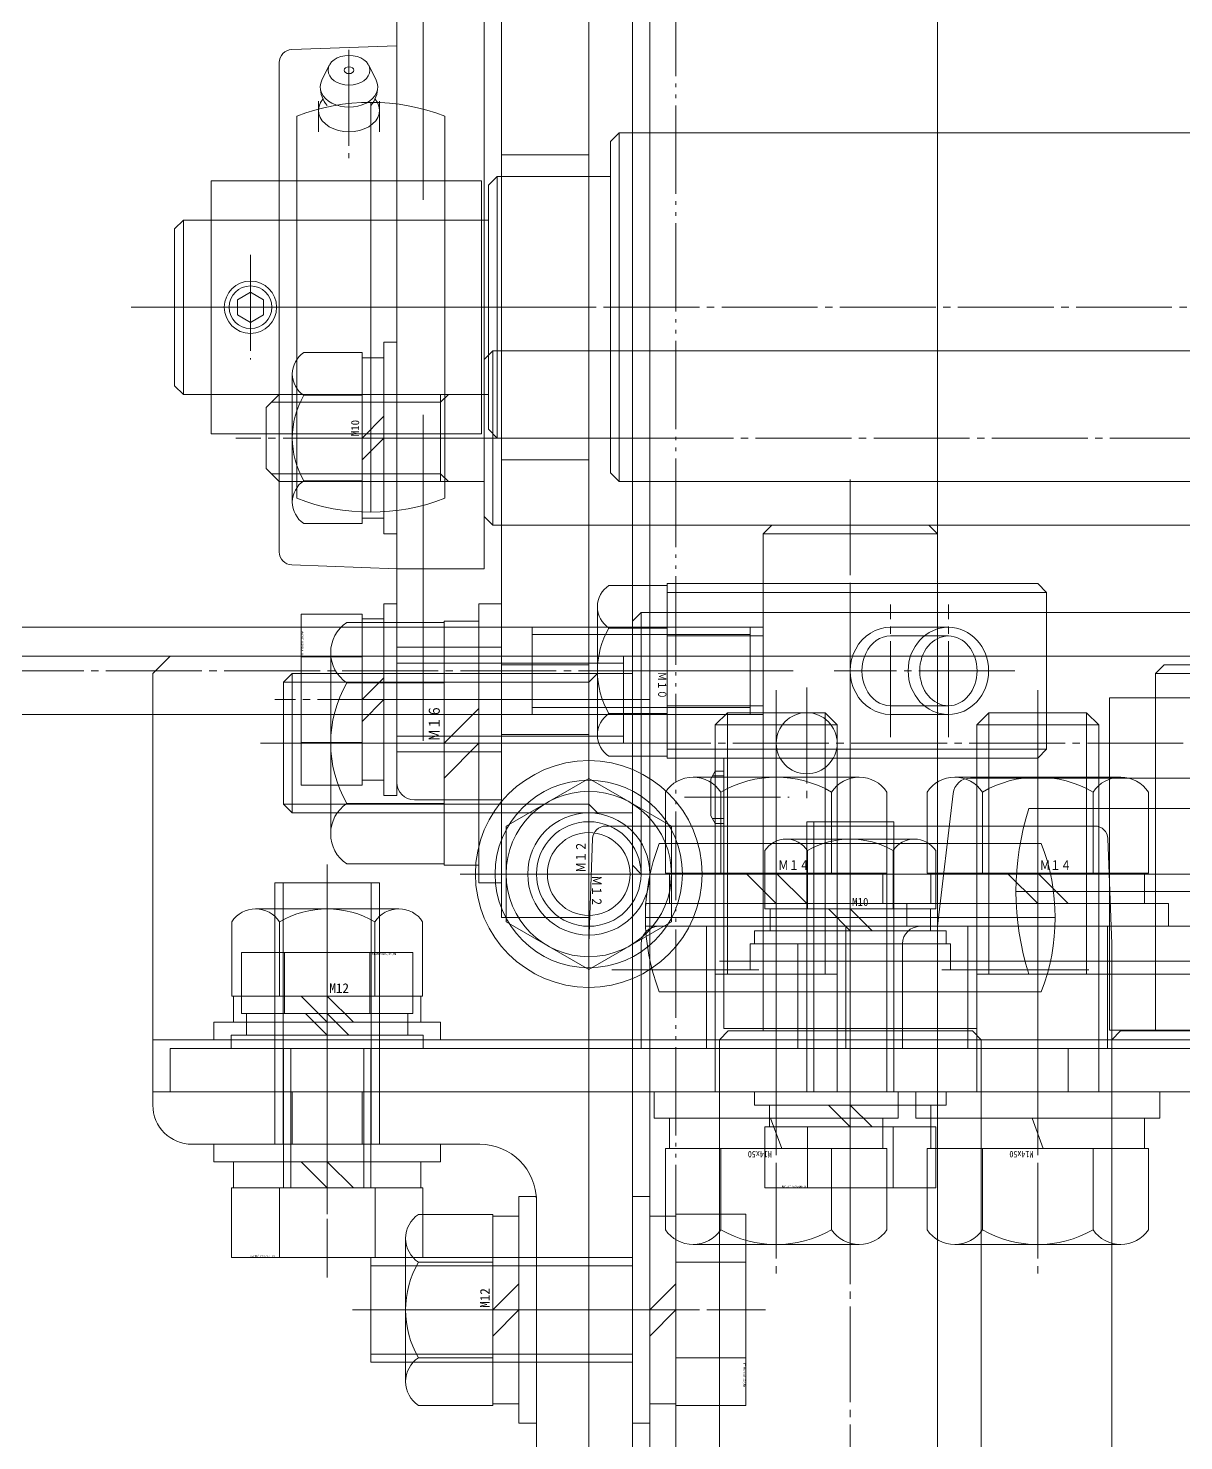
# Model space of a CAD drawing. Units: millimetres at full size. Extents: x -21196 to 21204, y -11807 to 11807.
# Drawn here: x -8673.8 to -8541.3, y -1420.1 to -1258.1 of the extents above; entities that cross this region are included whole.
import ezdxf
from ezdxf.enums import TextEntityAlignment as Align

# ---------------------------------------------------------------- set-up
doc = ezdxf.new("R2010")
doc.units = ezdxf.units.MM
doc.header["$LTSCALE"] = 0.5
doc.linetypes.add('USER3', pattern=[26.999999, 20.299999, -1.7, 0.8, -1.7, 0.8, -1.7])
doc.linetypes.add('USER4', pattern=[27.1, 22, -1.7, 1.7, -1.7])
doc.layers.add('1-0_設備-5(241129配置図菊池追記(立面図).jww)(機器配置図 260128.dwg)', color=7, linetype='Continuous', lineweight=9)
doc.styles.add('ＭＳ ゴシック', font='')
doc.styles.get('ＭＳ ゴシック').set_extended_font_data('MS Gothic')

msp = doc.modelspace()

# ---------------------------------------------------------------- linework, layer by layer
at = {"layer": '1-0_設備-5(241129配置図菊池追記(立面図).jww)(機器配置図 260128.dwg)'}
for p, q in [((-8604.5216, -3780.1472), (-8604.5216, -1210.1472)), ((-8604.5216, -1218.1472), (-8604.5216, -2475.1472)), ((-8602.5216, -1218.1472), (-8602.5216, -2475.1472)), ((-8619.5216, -1233.6472), (-8619.5216, -1346.6472)), ((-8631.5216, -1235.6472), (-8631.5216, -1262.4389)), ((-8628.5216, -1277.8138), (-8628.5216, -1240.4194)), ((-8643.5771, -1260.5937), (-8631.5216, -1260.1472)), ((-8645.0216, -1262.0926), (-8645.0216, -1318.2017)), ((-8639.2843, -1262.3958), (-8640.1329, -1264.0928)), ((-8634.7588, -1262.3958), (-8633.9103, -1264.0928)), ((-8640.5216, -1266.5117), (-8640.5216, -1270.0179)), ((-8634.5216, -1313.6472), (-8634.5216, -1266.6472)), ((-8633.5216, -1266.5117), (-8633.5216, -1270.0179)), ((-8643.0216, -1268.2383), (-8643.0216, -1312.0561)), ((-8626.0216, -1268.2383), (-8626.0216, -1312.0561)), ((-8637.0216, -1270.7983), (-8637.0216, -1271.4468)), ((-8606.0216, -1270.1472), (-8606.0216, -1310.1472)), ((-8619.5216, -1272.6472), (-8609.5216, -1272.6472)), ((-8652.8216, -1275.6472), (-8652.8216, -1304.6472)), ((-8621.8216, -1275.6472), (-8621.8216, -1304.6472)), ((-8620.0216, -1275.1472), (-8620.0216, -1305.1472)), ((-8656.0216, -1280.1472), (-8657.0216, -1281.1472)), ((-8657.0216, -1281.1472), (-8657.0216, -1299.1472)), ((-8656.0216, -1280.1472), (-8621.0216, -1280.1472)), ((-8656.0216, -1280.1472), (-8656.0216, -1300.1472)), ((-8652.8216, -1280.1472), (-8621.8216, -1280.1472)), ((-8652.8216, -1290.1472), (-8619.5216, -1290.1472)), ((-8619.5216, -1290.1472), (-8609.5216, -1290.1472)), ((-8642.2086, -1295.3472), (-8635.5216, -1295.3472)), ((-8635.5216, -1314.9472), (-8635.5216, -1295.3472)), ((-8635.5216, -1295.9472), (-8633.0216, -1295.9472)), ((-8620.5216, -1295.1472), (-8620.5216, -1315.1472)), ((-8657.0216, -1299.1472), (-8656.0216, -1300.1472)), ((-8643.5216, -1312.4972), (-8643.5216, -1297.7972)), ((-8656.0216, -1300.1472), (-8621.0216, -1300.1472)), ((-8652.8216, -1300.1472), (-8656.0216, -1300.1472)), ((-8652.8216, -1300.1472), (-8621.8216, -1300.1472)), ((-8645.0216, -1300.1472), (-8646.5216, -1301.6472)), ((-8645.0216, -1300.1472), (-8645.0216, -1310.1472)), ((-8621.5216, -1300.1472), (-8645.0216, -1300.1472)), ((-8642.2086, -1300.2472), (-8635.5216, -1300.2472)), ((-8626.5216, -1300.1472), (-8626.5216, -1310.1472)), ((-8626.5216, -1301.0472), (-8625.6216, -1300.1472)), ((-8646.5216, -1301.6472), (-8646.5216, -1308.6472)), ((-8626.5216, -1301.0472), (-8645.9216, -1301.0472)), ((-8635.5216, -1305.1472), (-8633.0216, -1302.6472)), ((-8628.5216, -1302.4805), (-8628.5216, -1339.8749)), ((-8633.0216, -1305.1472), (-8635.5216, -1307.6472)), ((-8645.0216, -1310.1472), (-8646.5216, -1308.6472)), ((-8619.5216, -1307.6472), (-8609.5216, -1307.6472)), ((-8626.5216, -1309.2472), (-8645.9216, -1309.2472)), ((-8621.5216, -1310.1472), (-8645.0216, -1310.1472)), ((-8635.5216, -1310.0472), (-8642.2086, -1310.0472)), ((-8626.5216, -1309.2472), (-8625.6216, -1310.1472)), ((-8635.5216, -1314.9472), (-8642.2086, -1314.9472)), ((-8633.0216, -1314.3472), (-8635.5216, -1314.3472)), ((-8589.5215, -1316.1471), (-8569.5215, -1316.1471)), ((-8631.5216, -1317.8555), (-8631.5216, -1344.6472)), ((-8643.5771, -1319.7007), (-8631.5216, -1320.1472)), ((-8589.5215, -1341.8471), (-8589.5215, -1321.8471)), ((-8579.5215, -1341.8471), (-8579.5215, -1321.8471)), ((-8569.5215, -1341.8471), (-8569.5215, -1321.8471)), ((-8600.5215, -1322.0471), (-8607.2085, -1322.0471)), ((-8600.5215, -1322.0471), (-8600.5215, -1341.6471)), ((-8557.0215, -1322.8471), (-8600.5215, -1322.8471)), ((-8633.0216, -1346.1472), (-8633.0216, -1324.1472)), ((-8631.5216, -1324.1472), (-8633.0216, -1324.1472)), ((-8631.5216, -1346.1472), (-8631.5216, -1324.1472)), ((-8608.5215, -1324.4971), (-8608.5215, -1339.1971)), ((-8603.5216, -1325.1472), (-8604.5216, -1326.1472)), ((-8603.5216, -1325.1472), (-8395.5216, -1325.1472)), ((-8603.5216, -1325.1472), (-8603.5216, -1355.1472)), ((-8642.5216, -1344.9621), (-8642.5216, -1325.3322)), ((-8635.5216, -1325.3322), (-8642.5216, -1325.3322)), ((-8626.1216, -1326.2972), (-8637.2656, -1326.2972)), ((-8635.5216, -1325.3322), (-8635.5216, -1344.9621)), ((-8633.0216, -1325.8972), (-8635.5216, -1325.8972)), ((-8626.1216, -1326.1472), (-8622.1216, -1326.1472)), ((-8604.5216, -1326.1472), (-8604.5216, -1354.1472)), ((-8616.0215, -1326.8471), (-8616.0215, -1336.8471)), ((-8591.0215, -1327.6591), (-8616.0215, -1327.6591)), ((-8600.5215, -1326.9471), (-8607.2085, -1326.9471)), ((-8600.5215, -1326.8471), (-8589.5215, -1326.8471)), ((-8600.5215, -1327.8471), (-8589.5215, -1327.8471)), ((-8568.2715, -1326.8471), (-8574.9101, -1326.8471)), ((-8574.9101, -1327.8471), (-8568.2715, -1327.8471)), ((-8639.1216, -1350.5342), (-8639.1216, -1329.7602)), ((-8631.5216, -1329.1472), (-8619.5216, -1329.1472)), ((-8635.5216, -1330.2397), (-8642.5216, -1330.2397)), ((-8605.5216, -1330.1472), (-8631.5216, -1330.1472)), ((-8605.5216, -1330.9592), (-8631.5216, -1330.9592)), ((-8619.5216, -1330.1472), (-8609.5216, -1330.1472)), ((-8619.5216, -1331.1472), (-8609.5216, -1331.1472)), ((-8605.5216, -1340.1472), (-8605.5216, -1330.1472)), ((-8644.5216, -1333.1472), (-8643.5216, -1332.1472)), ((-8644.5216, -1333.1472), (-8609.5216, -1333.1472)), ((-8644.5216, -1333.1472), (-8644.5216, -1347.1472)), ((-8639.1216, -1333.1472), (-8644.5216, -1333.1472)), ((-8643.5216, -1332.1472), (-8604.5216, -1332.1472)), ((-8643.5216, -1348.1472), (-8643.5216, -1332.1472)), ((-8643.5216, -1332.1472), (-8643.5216, -1348.1472)), ((-8637.2656, -1333.2222), (-8626.1216, -1333.2222)), ((-8635.5216, -1335.1472), (-8633.0216, -1332.6472)), ((-8609.5216, -1332.1472), (-8609.5216, -1348.1472)), ((-8609.5216, -1333.1472), (-8608.5216, -1332.1472)), ((-8514.5215, -1332.1471), (-8544.5215, -1332.1471)), ((-8633.0216, -1335.1472), (-8635.5216, -1337.6472)), ((-8626.1216, -1340.1472), (-8622.1216, -1336.1472)), ((-8591.0215, -1336.0351), (-8616.0215, -1336.0351)), ((-8600.5215, -1335.8471), (-8589.5215, -1335.8471)), ((-8574.9101, -1335.8471), (-8568.2715, -1335.8471)), ((-8509.2715, -1334.9471), (-8549.7715, -1334.9471)), ((-8544.5215, -1334.9471), (-8544.5215, -1373.0471)), ((-8607.2085, -1336.7471), (-8600.5215, -1336.7471)), ((-8600.5215, -1336.8471), (-8589.5215, -1336.8471)), ((-8595.0215, -1338.0471), (-8581.0215, -1338.0471)), ((-8593.6215, -1336.6471), (-8582.4215, -1336.6471)), ((-8593.6215, -1366.6471), (-8593.6215, -1336.6471)), ((-8582.4215, -1366.6471), (-8582.4215, -1336.6471)), ((-8568.2715, -1336.8471), (-8574.9101, -1336.8471)), ((-8565.0215, -1338.0471), (-8551.0215, -1338.0471)), ((-8563.6215, -1336.6471), (-8552.4215, -1336.6471)), ((-8563.6215, -1366.6471), (-8563.6215, -1336.6471)), ((-8552.4215, -1366.6471), (-8552.4215, -1336.6471)), ((-8605.5216, -1339.3352), (-8631.5216, -1339.3352)), ((-8619.5216, -1339.1472), (-8609.5216, -1339.1472)), ((-8635.5216, -1340.0547), (-8642.5216, -1340.0547)), ((-8605.5216, -1340.1472), (-8631.5216, -1340.1472)), ((-8631.5216, -1341.1472), (-8619.5216, -1341.1472)), ((-8626.1216, -1344.1472), (-8622.1216, -1340.1472)), ((-8619.5216, -1340.1472), (-8609.5216, -1340.1472)), ((-8557.0215, -1340.8471), (-8600.5215, -1340.8471)), ((-8607.2085, -1341.6471), (-8600.5215, -1341.6471)), ((-8594.0215, -1341.8471), (-8565.0215, -1341.8471)), ((-8589.5215, -1341.8471), (-8589.5215, -1372.8471)), ((-8579.5215, -1341.8471), (-8579.5215, -1375.1471)), ((-8569.5215, -1341.8471), (-8569.5215, -1372.8471)), ((-8635.5216, -1344.3972), (-8633.0216, -1344.3972)), ((-8597.5465, -1344.0471), (-8578.4965, -1344.0471)), ((-8595.5215, -1348.4811), (-8595.5215, -1344.2132)), ((-8594.0215, -1343.8971), (-8595.3391, -1343.8971)), ((-8595.0215, -1349.3471), (-8595.0215, -1343.3471)), ((-8567.5465, -1344.0471), (-8548.4965, -1344.0471)), ((-8493.3, -1344.1471), (-8565.743, -1344.1471)), ((-8635.5216, -1344.9621), (-8642.5216, -1344.9621)), ((-8633.0216, -1346.1472), (-8631.5216, -1346.1472)), ((-8600.7215, -1345.7481), (-8600.7215, -1355.0471)), ((-8594.3715, -1355.0471), (-8594.3715, -1345.7481)), ((-8581.6715, -1345.7481), (-8581.6715, -1355.0471)), ((-8575.3215, -1345.7481), (-8575.3215, -1355.0471)), ((-8570.7215, -1345.7481), (-8570.7215, -1355.0471)), ((-8567.7293, -1345.9134), (-8569.5215, -1361.1471)), ((-8564.3715, -1355.0471), (-8564.3715, -1345.7481)), ((-8551.6715, -1345.7481), (-8551.6715, -1355.0471)), ((-8545.3215, -1345.7481), (-8545.3215, -1355.0471)), ((-8644.5216, -1347.1472), (-8609.5216, -1347.1472)), ((-8644.5216, -1347.1472), (-8643.5216, -1348.1472)), ((-8639.1216, -1347.1472), (-8644.5216, -1347.1472)), ((-8626.1216, -1347.0722), (-8637.2656, -1347.0722)), ((-8629.5216, -1346.6472), (-8619.5216, -1346.6472)), ((-8609.5216, -1347.1472), (-8608.5216, -1348.1472)), ((-8500.013, -1347.6471), (-8559.0299, -1347.6471)), ((-8643.5216, -1348.1472), (-8604.5216, -1348.1472)), ((-8594.0215, -1348.7971), (-8595.3391, -1348.7971)), ((-8584.5215, -1349.1471), (-8584.5215, -1380.1471)), ((-8574.5215, -1349.1471), (-8584.5215, -1349.1471)), ((-8583.7095, -1349.1471), (-8583.7095, -1380.1471)), ((-8575.3335, -1349.1471), (-8575.3335, -1380.1471)), ((-8574.5215, -1349.1471), (-8574.5215, -1380.1471)), ((-8619.0046, -1349.6721), (-8619.0046, -1360.6221)), ((-8619.0046, -1349.6721), (-8619.0046, -1360.6221)), ((-8607.576, -1349.6471), (-8551.467, -1349.6471)), ((-8600.0385, -1360.6221), (-8600.0385, -1349.6721)), ((-8609.075, -1351.0916), (-8609.5215, -1363.1471)), ((-8601.4304, -1351.6471), (-8557.6126, -1351.6471)), ((-8589.3215, -1359.1471), (-8589.3215, -1352.4601)), ((-8586.8715, -1351.1471), (-8572.1715, -1351.1471)), ((-8584.4215, -1359.1471), (-8584.4215, -1352.4601)), ((-8574.6215, -1352.4601), (-8574.6215, -1359.1471)), ((-8569.7215, -1352.4601), (-8569.7215, -1359.1471)), ((-8549.968, -1351.0916), (-8549.5215, -1363.1471)), ((-8637.2656, -1353.9972), (-8626.1216, -1353.9972)), ((-8604.5216, -1354.1472), (-8603.5216, -1355.1472)), ((-8603.5216, -1355.1472), (-8395.5216, -1355.1472)), ((-8600.7215, -1355.0471), (-8575.3215, -1355.0471)), ((-8600.2715, -1358.5471), (-8600.2715, -1355.0471)), ((-8591.5215, -1355.0471), (-8588.0215, -1358.5471)), ((-8588.0215, -1355.0471), (-8584.5215, -1358.5471)), ((-8575.7715, -1355.0471), (-8575.7715, -1358.5471)), ((-8570.7215, -1355.0471), (-8545.3215, -1355.0471)), ((-8570.2715, -1358.5471), (-8570.2715, -1355.0471)), ((-8561.5215, -1355.0471), (-8558.0215, -1358.5471)), ((-8558.0215, -1355.0471), (-8554.5215, -1358.5471)), ((-8545.7715, -1355.0471), (-8545.7715, -1358.5471)), ((-8645.5216, -1356.1471), (-8645.5216, -1386.1471)), ((-8633.5216, -1356.1471), (-8645.5216, -1356.1471)), ((-8645.5216, -1356.1471), (-8645.5216, -1386.1471)), ((-8633.5216, -1356.1471), (-8645.5216, -1356.1471)), ((-8644.5746, -1356.1471), (-8644.5746, -1386.1471)), ((-8644.5746, -1356.1471), (-8644.5746, -1386.1471)), ((-8634.4686, -1356.1471), (-8634.4686, -1386.1471)), ((-8634.4686, -1356.1471), (-8634.4686, -1386.1471)), ((-8633.5216, -1356.1471), (-8633.5216, -1386.1471)), ((-8633.5216, -1356.1471), (-8633.5216, -1386.1471)), ((-8560.5215, -1357.1471), (-8498.5215, -1357.1471)), ((-8647.7346, -1359.1471), (-8631.3096, -1359.1471)), ((-8647.7346, -1359.1471), (-8631.3096, -1359.1471)), ((-8589.3215, -1359.1471), (-8569.7215, -1359.1471)), ((-8588.7215, -1361.6471), (-8588.7215, -1359.1471)), ((-8579.5215, -1361.6471), (-8582.0215, -1359.1471)), ((-8579.5215, -1359.1471), (-8577.0215, -1361.6471)), ((-8570.3215, -1359.1471), (-8570.3215, -1361.6471)), ((-8650.4716, -1369.1471), (-8650.4716, -1360.6141)), ((-8650.4716, -1369.1471), (-8650.4716, -1360.6141)), ((-8644.9966, -1369.1471), (-8644.9966, -1360.6141)), ((-8644.9966, -1369.1471), (-8644.9966, -1360.6141)), ((-8634.0466, -1369.1471), (-8634.0466, -1360.6141)), ((-8634.0466, -1369.1471), (-8634.0466, -1360.6141)), ((-8628.5716, -1360.6141), (-8628.5716, -1369.1471)), ((-8628.5716, -1360.6141), (-8628.5716, -1369.1471)), ((-8603.0215, -1360.1471), (-8556.0215, -1360.1471)), ((-8601.5215, -1361.1471), (-8566.3963, -1361.1471)), ((-8596.0215, -1361.1471), (-8596.0215, -1375.1471)), ((-8580.0215, -1361.1471), (-8580.0215, -1375.1471)), ((-8571.5215, -1361.1471), (-8536.3963, -1361.1471)), ((-8566.0215, -1361.1471), (-8566.0215, -1375.1471)), ((-8550.0215, -1361.1471), (-8550.0215, -1375.1471)), ((-8603.5215, -1363.1471), (-8603.5215, -1375.1471)), ((-8591.0215, -1363.1471), (-8568.0215, -1363.1471)), ((-8591.0215, -1366.1471), (-8591.0215, -1363.1471)), ((-8585.5215, -1363.1471), (-8585.5215, -1375.1471)), ((-8573.5215, -1363.1471), (-8573.5215, -1375.1471)), ((-8573.5215, -1363.1471), (-8573.5215, -1375.1471)), ((-8568.0215, -1366.1471), (-8568.0215, -1363.1471)), ((-8549.5215, -1363.1471), (-8549.5215, -1375.1471)), ((-8649.3366, -1364.1471), (-8629.7066, -1364.1471)), ((-8649.3366, -1371.1471), (-8649.3366, -1364.1471)), ((-8649.3365, -1364.1471), (-8629.7066, -1364.1471)), ((-8649.3365, -1371.1471), (-8649.3365, -1364.1471)), ((-8649.3365, -1364.1471), (-8629.7066, -1364.1471)), ((-8649.3365, -1371.1471), (-8649.3365, -1364.1471)), ((-8644.4291, -1371.1471), (-8644.4291, -1364.1471)), ((-8644.4291, -1371.1471), (-8644.4291, -1364.1471)), ((-8644.4291, -1371.1471), (-8644.4291, -1364.1471)), ((-8634.6141, -1371.1471), (-8634.6141, -1364.1471)), ((-8634.6141, -1371.1471), (-8634.6141, -1364.1471)), ((-8634.6141, -1371.1471), (-8634.6141, -1364.1471)), ((-8629.7066, -1371.1471), (-8629.7066, -1364.1471)), ((-8629.7066, -1371.1471), (-8629.7066, -1364.1471)), ((-8629.7066, -1371.1471), (-8629.7066, -1364.1471)), ((-8594.5129, -1365.1471), (-8546.2736, -1365.1471)), ((-8564.513, -1365.1471), (-8516.2737, -1365.1471)), ((-8590.0048, -1366.1471), (-8606.8691, -1366.1471)), ((-8595.0215, -1366.6471), (-8581.0215, -1366.6471)), ((-8569.0383, -1366.1471), (-8552.174, -1366.1471)), ((-8565.0215, -1366.6471), (-8551.0215, -1366.6471)), ((-8500.013, -1366.6471), (-8559.0299, -1366.6471)), ((-8601.4304, -1368.6471), (-8557.6126, -1368.6471)), ((-8628.5716, -1369.1471), (-8650.4716, -1369.1471)), ((-8628.5716, -1369.1471), (-8650.4716, -1369.1471)), ((-8650.2716, -1372.1471), (-8650.2716, -1369.1471)), ((-8650.2716, -1372.1471), (-8650.2716, -1369.1471)), ((-8639.5216, -1372.1471), (-8642.5216, -1369.1471)), ((-8639.5216, -1372.1471), (-8642.5216, -1369.1471)), ((-8639.5216, -1369.1471), (-8636.5216, -1372.1471)), ((-8639.5216, -1369.1471), (-8636.5216, -1372.1471)), ((-8628.7716, -1369.1471), (-8628.7716, -1372.1471)), ((-8628.7716, -1369.1471), (-8628.7716, -1372.1471)), ((-8609.5216, -1370.1472), (-8609.5216, -3485.1472)), ((-8629.7066, -1371.1471), (-8649.3366, -1371.1471)), ((-8629.7066, -1371.1471), (-8649.3365, -1371.1471)), ((-8629.7066, -1371.1471), (-8649.3365, -1371.1471)), ((-8648.7716, -1371.1471), (-8648.7716, -1373.6471)), ((-8648.7716, -1371.1471), (-8648.7716, -1373.6471)), ((-8648.7716, -1371.1471), (-8648.7716, -1373.6471)), ((-8639.5216, -1373.6471), (-8642.0216, -1371.1471)), ((-8639.5216, -1373.6471), (-8642.0216, -1371.1471)), ((-8639.5216, -1373.6471), (-8642.0216, -1371.1471)), ((-8639.5216, -1371.1471), (-8637.0216, -1373.6471)), ((-8639.5216, -1371.1471), (-8637.0216, -1373.6471)), ((-8639.5216, -1371.1471), (-8637.0216, -1373.6471)), ((-8630.2716, -1373.6471), (-8630.2716, -1371.1471)), ((-8630.2716, -1373.6471), (-8630.2716, -1371.1471)), ((-8630.2716, -1373.6471), (-8630.2716, -1371.1471)), ((-8650.5216, -1373.6471), (-8628.5216, -1373.6471)), ((-8650.5216, -1373.6471), (-8650.5216, -1375.1471)), ((-8650.5216, -1373.6471), (-8628.5216, -1373.6471)), ((-8650.5216, -1373.6471), (-8650.5216, -1375.1471)), ((-8650.5216, -1373.6471), (-8628.5216, -1373.6471)), ((-8650.5216, -1373.6471), (-8650.5216, -1375.1471)), ((-8628.5216, -1375.1471), (-8628.5216, -1373.6471)), ((-8628.5216, -1375.1471), (-8628.5216, -1373.6471)), ((-8628.5216, -1375.1471), (-8628.5216, -1373.6471)), ((-8593.5215, -1373.1471), (-8594.5215, -1374.1471)), ((-8594.0215, -1372.8471), (-8565.0215, -1372.8471)), ((-8593.5215, -1373.1471), (-8565.5215, -1373.1471)), ((-8564.5215, -1374.1471), (-8565.5215, -1373.1471)), ((-8509.2715, -1373.0471), (-8549.7715, -1373.0471)), ((-8549.5215, -1374.1471), (-8548.5215, -1373.1471)), ((-8510.5215, -1373.1471), (-8548.5215, -1373.1471)), ((-8339.5216, -1374.1471), (-8659.5216, -1374.1471)), ((-8339.5216, -1374.1471), (-8659.5216, -1374.1471)), ((-8339.5215, -1374.1471), (-8659.5215, -1374.1471)), ((-8650.5216, -1375.1471), (-8628.5216, -1375.1471)), ((-8650.5216, -1375.1471), (-8628.5216, -1375.1471)), ((-8650.5216, -1375.1471), (-8628.5216, -1375.1471)), ((-8644.5216, -1391.1471), (-8644.5216, -1375.1471)), ((-8644.5216, -1391.1471), (-8644.5216, -1375.1471)), ((-8644.5216, -1391.1471), (-8644.5216, -1375.1471)), ((-8643.7096, -1391.1471), (-8643.7096, -1375.1471)), ((-8643.7096, -1391.1471), (-8643.7096, -1375.1471)), ((-8643.7096, -1391.1471), (-8643.7096, -1375.1471)), ((-8635.3336, -1391.1471), (-8635.3336, -1375.1471)), ((-8635.3336, -1391.1471), (-8635.3336, -1375.1471)), ((-8635.3336, -1391.1471), (-8635.3336, -1375.1471)), ((-8634.5216, -1391.1471), (-8634.5216, -1375.1471)), ((-8634.5216, -1391.1471), (-8634.5216, -1375.1471)), ((-8634.5216, -1391.1471), (-8634.5216, -1375.1471)), ((-8609.5215, -1380.1471), (-8609.5215, -1375.1471)), ((-8609.5215, -1380.1471), (-8609.5215, -1375.1471)), ((-8455.5215, -1375.1471), (-8603.5215, -1375.1471)), ((-8594.5215, -1430.1471), (-8594.5215, -1374.1471)), ((-8594.5215, -1374.1471), (-8564.5215, -1374.1471)), ((-8579.5215, -1375.1471), (-8579.5215, -1380.1471)), ((-8579.5215, -1375.1471), (-8579.5215, -1380.1471)), ((-8425.5215, -1375.1471), (-8573.5215, -1375.1471)), ((-8564.5215, -1374.1471), (-8564.5215, -1430.1471)), ((-8554.5215, -1380.1471), (-8554.5215, -1375.1471)), ((-8549.5215, -1374.1471), (-8549.5215, -1470.1471)), ((-8509.5215, -1374.1471), (-8549.5215, -1374.1471)), ((-8549.5215, -1380.1471), (-8549.5215, -1375.1471)), ((-8549.5215, -1380.1471), (-8549.5215, -1375.1471)), ((-8609.5216, -1380.1471), (-8659.5216, -1380.1471)), ((-8659.5216, -1381.6471), (-8659.5216, -1380.1471)), ((-8609.5216, -1380.1471), (-8659.5216, -1380.1471)), ((-8659.5216, -1381.6471), (-8659.5216, -1380.1471)), ((-8609.5216, -1380.1471), (-8659.5216, -1380.1471)), ((-8659.5216, -1381.6471), (-8659.5216, -1380.1471)), ((-8644.5216, -1386.1471), (-8644.5216, -1380.1471)), ((-8644.5216, -1386.1471), (-8644.5216, -1380.1471)), ((-8644.5216, -1386.1471), (-8644.5216, -1380.1471)), ((-8643.5216, -1386.1471), (-8643.5216, -1380.1471)), ((-8643.5216, -1386.1471), (-8643.5216, -1380.1471)), ((-8643.5216, -1386.1471), (-8643.5216, -1380.1471)), ((-8635.5216, -1386.1471), (-8635.5216, -1380.1471)), ((-8635.5216, -1386.1471), (-8635.5216, -1380.1471)), ((-8635.5216, -1386.1471), (-8635.5216, -1380.1471)), ((-8634.5216, -1386.1471), (-8634.5216, -1380.1471)), ((-8634.5216, -1386.1471), (-8634.5216, -1380.1471)), ((-8634.5216, -1386.1471), (-8634.5216, -1380.1471)), ((-8609.5216, -1380.1471), (-8609.5216, -1430.1471)), ((-8609.5216, -1380.1471), (-8609.5216, -1430.1471)), ((-8609.5216, -1380.1471), (-8609.5216, -1430.1471)), ((-8602.0215, -1383.1471), (-8602.0215, -1380.1471)), ((-8602.0215, -1380.1471), (-8574.0215, -1380.1471)), ((-8590.5215, -1380.1471), (-8590.5215, -1381.6471)), ((-8568.5215, -1380.1471), (-8590.5215, -1380.1471)), ((-8574.0215, -1380.1471), (-8574.0215, -1383.1471)), ((-8572.0215, -1383.1471), (-8572.0215, -1380.1471)), ((-8572.0215, -1380.1471), (-8544.0215, -1380.1471)), ((-8568.5215, -1381.6471), (-8568.5215, -1380.1471)), ((-8544.0215, -1380.1471), (-8544.0215, -1383.1471)), ((-8568.5215, -1381.6471), (-8590.5215, -1381.6471)), ((-8588.7715, -1381.6471), (-8588.7715, -1384.1471)), ((-8579.5215, -1384.1471), (-8582.0215, -1381.6471)), ((-8579.5215, -1381.6471), (-8577.0215, -1384.1471)), ((-8570.2715, -1384.1471), (-8570.2715, -1381.6471)), ((-8574.0215, -1383.1471), (-8602.0215, -1383.1471)), ((-8600.2715, -1386.6471), (-8600.2715, -1383.1471)), ((-8587.3845, -1386.6471), (-8588.6585, -1383.1471)), ((-8575.7715, -1383.1471), (-8575.7715, -1386.6471)), ((-8544.0215, -1383.1471), (-8572.0215, -1383.1471)), ((-8570.2715, -1386.6471), (-8570.2715, -1383.1471)), ((-8557.3845, -1386.6471), (-8558.6585, -1383.1471)), ((-8545.7715, -1383.1471), (-8545.7715, -1386.6471)), ((-8589.3365, -1384.1471), (-8569.7065, -1384.1471)), ((-8589.3365, -1384.1471), (-8589.3365, -1391.1471)), ((-8584.429, -1384.1471), (-8584.429, -1391.1471)), ((-8574.614, -1384.1471), (-8574.614, -1391.1471)), ((-8569.7065, -1384.1471), (-8569.7065, -1391.1471)), ((-8655.0216, -1386.1471), (-8622.0216, -1386.1471)), ((-8655.0216, -1386.1471), (-8622.0216, -1386.1471)), ((-8655.0216, -1386.1471), (-8622.0216, -1386.1471)), ((-8652.5216, -1386.1471), (-8652.5216, -1388.1471)), ((-8626.5216, -1386.1471), (-8652.5216, -1386.1471)), ((-8652.5216, -1386.1471), (-8652.5216, -1388.1471)), ((-8626.5216, -1386.1471), (-8652.5216, -1386.1471)), ((-8626.5216, -1388.1471), (-8626.5216, -1386.1471)), ((-8626.5216, -1388.1471), (-8626.5216, -1386.1471)), ((-8600.7215, -1395.9461), (-8600.7215, -1386.6471)), ((-8600.7215, -1386.6471), (-8575.3215, -1386.6471)), ((-8594.3715, -1395.9461), (-8594.3715, -1386.6471)), ((-8581.6715, -1386.6471), (-8581.6715, -1395.9461)), ((-8575.3215, -1395.9461), (-8575.3215, -1386.6471)), ((-8570.7215, -1395.9461), (-8570.7215, -1386.6471)), ((-8570.7215, -1386.6471), (-8545.3215, -1386.6471)), ((-8564.3715, -1395.9461), (-8564.3715, -1386.6471)), ((-8551.6715, -1386.6471), (-8551.6715, -1395.9461)), ((-8545.3215, -1395.9461), (-8545.3215, -1386.6471)), ((-8626.5216, -1388.1471), (-8652.5216, -1388.1471)), ((-8626.5216, -1388.1471), (-8652.5216, -1388.1471)), ((-8650.2716, -1388.1471), (-8650.2716, -1391.1471)), ((-8650.2716, -1388.1471), (-8650.2716, -1391.1471)), ((-8639.5216, -1391.1471), (-8642.5216, -1388.1471)), ((-8639.5216, -1391.1471), (-8642.5216, -1388.1471)), ((-8639.5216, -1388.1471), (-8636.5216, -1391.1471)), ((-8639.5216, -1388.1471), (-8636.5216, -1391.1471)), ((-8628.7716, -1391.1471), (-8628.7716, -1388.1471)), ((-8628.7716, -1391.1471), (-8628.7716, -1388.1471)), ((-8628.5519, -1391.1471), (-8650.4912, -1391.1471)), ((-8650.4912, -1391.1471), (-8650.4912, -1399.1471)), ((-8628.5519, -1391.1471), (-8650.4912, -1391.1471)), ((-8650.4912, -1391.1471), (-8650.4912, -1399.1471)), ((-8645.0064, -1391.1471), (-8645.0064, -1399.1471)), ((-8645.0064, -1391.1471), (-8645.0064, -1399.1471)), ((-8644.5216, -1391.1471), (-8634.5216, -1391.1471)), ((-8644.5216, -1391.1471), (-8634.5216, -1391.1471)), ((-8644.5216, -1391.1471), (-8634.5216, -1391.1471)), ((-8634.0368, -1391.1471), (-8634.0368, -1399.1471)), ((-8634.0368, -1391.1471), (-8634.0368, -1399.1471)), ((-8628.5519, -1391.1471), (-8628.5519, -1399.1471)), ((-8628.5519, -1391.1471), (-8628.5519, -1399.1471)), ((-8569.7065, -1391.1471), (-8589.3365, -1391.1471)), ((-8615.5216, -1392.6471), (-8615.5216, -1425.6471)), ((-8615.5216, -1392.6471), (-8615.5216, -1425.6471)), ((-8615.5216, -1392.6471), (-8615.5216, -1425.6471)), ((-8602.5216, -1392.1472), (-8604.5216, -1392.1472)), ((-8604.5216, -1392.1472), (-8604.5216, -1418.1472)), ((-8602.5216, -1392.1472), (-8602.5216, -1418.1472)), ((-8629.0546, -1394.1972), (-8620.5216, -1394.1972)), ((-8620.5216, -1394.1972), (-8620.5216, -1416.0972)), ((-8620.5216, -1394.3972), (-8617.5216, -1394.3972)), ((-8599.5216, -1394.3972), (-8602.5216, -1394.3972)), ((-8599.5216, -1394.1775), (-8599.5216, -1416.1168)), ((-8599.5216, -1394.1775), (-8591.5216, -1394.1775)), ((-8591.5216, -1394.1775), (-8591.5216, -1416.1168)), ((-8630.5216, -1413.3602), (-8630.5216, -1396.9352)), ((-8578.4965, -1397.6471), (-8597.5465, -1397.6471)), ((-8548.4965, -1397.6471), (-8567.5465, -1397.6471)), ((-8628.5519, -1399.1471), (-8650.4912, -1399.1471)), ((-8628.5519, -1399.1471), (-8650.4912, -1399.1471)), ((-8634.5216, -1399.1472), (-8604.5216, -1399.1472)), ((-8634.5216, -1399.1472), (-8634.5216, -1411.1472)), ((-8620.5216, -1399.6722), (-8629.0546, -1399.6722)), ((-8599.5216, -1399.6623), (-8591.5216, -1399.6623)), ((-8634.5216, -1400.0942), (-8604.5216, -1400.0942)), ((-8620.5216, -1405.1472), (-8617.5216, -1402.1472)), ((-8602.5216, -1405.1472), (-8599.5216, -1402.1472)), ((-8617.5216, -1405.1472), (-8620.5216, -1408.1472)), ((-8599.5216, -1405.1472), (-8602.5216, -1408.1472)), ((-8634.5216, -1410.2002), (-8604.5216, -1410.2002)), ((-8620.5216, -1410.6222), (-8629.0546, -1410.6222)), ((-8599.5216, -1410.632), (-8591.5216, -1410.632)), ((-8634.5216, -1411.1472), (-8604.5216, -1411.1472)), ((-8620.5216, -1416.0972), (-8629.0546, -1416.0972)), ((-8617.5216, -1415.8972), (-8620.5216, -1415.8972)), ((-8602.5216, -1415.8972), (-8599.5216, -1415.8972)), ((-8599.5216, -1416.1168), (-8591.5216, -1416.1168)), ((-8604.5216, -1418.1472), (-8602.5216, -1418.1472))]:
    msp.add_line(p, q, dxfattribs=at)
at = {"layer": '1-0_設備-5(241129配置図菊池追記(立面図).jww)(機器配置図 260128.dwg)', "linetype": 'USER4'}
for p, q in [((-8637.0216, -1260.6295), (-8637.0216, -1273.0492)), ((-8648.3216, -1284.1472), (-8648.3216, -1296.1472)), ((-8662.0216, -1290.1472), (-8337.0216, -1290.1472)), ((-8349.0335, -1305.1472), (-8650.0096, -1305.1472)), ((-8643.5216, -1305.1472), (-8631.5216, -1305.1472)), ((-8637.9289, -1305.1472), (-8615.1143, -1305.1472)), ((-8603.0593, -1305.1472), (-8625.8739, -1305.1472)), ((-8579.5215, -1309.8888), (-8579.5215, -3550.4055)), ((-8574.9101, -1339.4595), (-8574.9101, -1324.2347)), ((-8568.2715, -1339.4595), (-8568.2715, -1324.2347)), ((-8603.0593, -1330.1472), (-8625.8739, -1330.1472)), ((-8773.2951, -1331.8471), (-8588.4058, -1331.8471)), ((-8608.5215, -1331.8471), (-8600.5215, -1331.8471)), ((-8603.4268, -1331.8471), (-8586.0823, -1331.8471)), ((-8560.6591, -1331.8471), (-8581.3749, -1331.8471)), ((-8588.0215, -1334.0621), (-8588.0215, -1401.3953)), ((-8584.5216, -1333.7524), (-8584.5216, -1346.5419)), ((-8558.0215, -1334.0621), (-8558.0215, -1401.3953)), ((-8602.5216, -1335.1472), (-8645.5216, -1335.1472)), ((-8636.5216, -1335.1472), (-8614.5216, -1335.1472)), ((-8623.6074, -1335.1472), (-8605.4358, -1335.1472)), ((-8647.1763, -1340.1472), (-8351.8668, -1340.1472)), ((-8619.5216, -1340.1472), (-8639.1216, -1340.1472)), ((-8603.0593, -1340.1472), (-8625.8739, -1340.1472)), ((-8617.0563, -1340.1472), (-8596.9226, -1340.1472)), ((-8609.5216, -1340.381), (-8609.5216, -1369.9132)), ((-8609.5216, -1340.381), (-8609.5216, -1369.9132)), ((-8609.5215, -1369.9132), (-8609.5215, -1340.381)), ((-8609.5216, -1366.3331), (-8609.5216, -1343.9612)), ((-8609.5216, -1366.3331), (-8609.5216, -1343.9612)), ((-8609.5215, -1366.3331), (-8609.5215, -1343.9612)), ((-8609.5215, -1343.9612), (-8609.5215, -1366.3331)), ((-8609.5215, -1343.9612), (-8609.5215, -1366.3331)), ((-8609.5215, -1343.9612), (-8609.5215, -1366.3331)), ((-8588.0215, -1361.1471), (-8588.0215, -1344.0471)), ((-8558.0215, -1361.1471), (-8558.0215, -1344.0471)), ((-8579.5215, -1346.1471), (-8579.5215, -1394.1471)), ((-8598.5215, -1346.3471), (-8586.5215, -1346.3471)), ((-8579.5215, -1351.1471), (-8579.5215, -1363.1471)), ((-8639.5216, -1354.0386), (-8639.5216, -1401.4231)), ((-8639.5216, -1354.0386), (-8639.5216, -1401.4231)), ((-8594.7555, -1355.1471), (-8624.2877, -1355.1471)), ((-8594.7555, -1355.1471), (-8624.2877, -1355.1471)), ((-8624.2876, -1355.1471), (-8594.7554, -1355.1471)), ((-8598.3357, -1355.1471), (-8620.7075, -1355.1471)), ((-8598.3357, -1355.1471), (-8620.7075, -1355.1471)), ((-8598.3356, -1355.1471), (-8620.7074, -1355.1471)), ((-8598.3356, -1355.1471), (-8620.7074, -1355.1471)), ((-8598.3356, -1355.1471), (-8620.7074, -1355.1471)), ((-8598.3356, -1355.1471), (-8620.7074, -1355.1471)), ((-8588.0215, -1356.1471), (-8588.0215, -1380.1471)), ((-8558.0215, -1356.1471), (-8558.0215, -1380.1471)), ((-8639.5216, -1374.1471), (-8639.5216, -1359.1471)), ((-8639.5216, -1374.1471), (-8639.5216, -1359.1471)), ((-8639.5216, -1394.1471), (-8639.5216, -1361.1471)), ((-8639.5216, -1394.1471), (-8639.5216, -1361.1471)), ((-8639.5216, -1394.1471), (-8639.5216, -1361.1471)), ((-8639.5216, -1385.7543), (-8639.5216, -1368.6523)), ((-8639.5216, -1385.7543), (-8639.5216, -1368.6523)), ((-8639.5215, -1368.2107), (-8639.5215, -1386.9802)), ((-8639.5215, -1368.2107), (-8639.5215, -1386.9802)), ((-8639.5215, -1368.2107), (-8639.5215, -1386.9802)), ((-8639.5215, -1385.7543), (-8639.5215, -1368.6523)), ((-8588.0215, -1368.2107), (-8588.0215, -1386.9802)), ((-8579.5215, -1368.2107), (-8579.5215, -1386.9802)), ((-8558.0215, -1368.2107), (-8558.0215, -1386.9802)), ((-8639.5216, -1391.6419), (-8639.5216, -1374.5399)), ((-8639.5216, -1391.6419), (-8639.5216, -1374.5399)), ((-8639.5216, -1391.6419), (-8639.5216, -1374.5399)), ((-8636.6301, -1405.1472), (-8589.2456, -1405.1472)), ((-8615.5216, -1405.1472), (-8630.5216, -1405.1472)), ((-8604.0268, -1405.1471), (-8621.1288, -1405.1471)), ((-8604.0268, -1405.1471), (-8621.1288, -1405.1471)), ((-8604.0268, -1405.1471), (-8621.1288, -1405.1471)), ((-8617.0563, -1405.1472), (-8596.9226, -1405.1472))]:
    msp.add_line(p, q, dxfattribs=at)
at = {"layer": '1-0_設備-5(241129配置図菊池追記(立面図).jww)(機器配置図 260128.dwg)'}
for points in [[(-8621.5216, -1320.1472), (-8631.5216, -1320.1472), (-8631.5216, -1085.1472), (-8621.5216, -1085.1472)], [(-8609.5216, -1360.1472), (-8619.5216, -1360.1472), (-8619.5216, -1150.1472), (-8609.5216, -1150.1472)], [(-8609.5216, -3780.1472), (-8609.5216, -1210.1472), (-8571.5216, -1210.1472), (-8569.5216, -1212.1472), (-8569.5216, -3778.1472), (-8571.5216, -3780.1472)], [(-8606.0216, -1270.1472), (-8393.0216, -1270.1472), (-8392.0216, -1271.1472), (-8392.0216, -1309.1472), (-8393.0216, -1310.1472), (-8606.0216, -1310.1472), (-8607.0216, -1309.1472), (-8607.0216, -1271.1472)], [(-8646.8216, -1289.2811), (-8648.3216, -1288.4151), (-8649.8216, -1289.2811), (-8649.8216, -1291.0132), (-8648.3216, -1291.8792), (-8646.8216, -1291.0132)], [(-8633.0216, -1316.1472), (-8633.0216, -1294.1472), (-8631.5216, -1294.1472), (-8631.5216, -1316.1472)], [(-8620.5216, -1315.1472), (-8378.5216, -1315.1472), (-8377.5216, -1314.1472), (-8377.5216, -1296.1472), (-8378.5216, -1295.1472), (-8620.5216, -1295.1472), (-8621.5216, -1296.1472), (-8621.5216, -1314.1472)], [(-8557.0215, -1340.8471), (-8557.0215, -1322.8471), (-8558.0215, -1321.8471), (-8600.5215, -1321.8471), (-8600.5215, -1341.8471), (-8558.0215, -1341.8471)], [(-8622.1216, -1356.1472), (-8622.1216, -1324.1472), (-8619.5216, -1324.1472), (-8619.5216, -1356.1472)], [(-8591.0215, -1326.8471), (-8770.0215, -1326.8471), (-8771.0215, -1327.8471), (-8771.0215, -1335.8471), (-8770.0215, -1336.8471), (-8591.0215, -1336.8471)], [(-9209.5215, -1330.1471), (-6709.5215, -1330.1471), (-6709.5215, -1430.1471), (-9209.5215, -1430.1471)], [(-9209.5215, -1330.1471), (-6709.5215, -1330.1471), (-6709.5215, -1430.1471), (-9209.5215, -1430.1471)], [(-9209.5215, -1330.1471), (-6709.5215, -1330.1471), (-6709.5215, -1430.1471), (-9209.5215, -1430.1471)], [(-8339.5216, -1380.1471), (-8659.5216, -1380.1471), (-8659.5216, -1332.1471), (-8657.5216, -1330.1471), (-8341.5216, -1330.1471), (-8339.5216, -1332.1471)], [(-8339.5216, -1380.1471), (-8659.5216, -1380.1471), (-8659.5216, -1332.1471), (-8657.5216, -1330.1471), (-8341.5216, -1330.1471), (-8339.5216, -1332.1471)], [(-8339.5215, -1380.1471), (-8659.5215, -1380.1471), (-8659.5215, -1332.1471), (-8657.5215, -1330.1471), (-8341.5215, -1330.1471), (-8339.5215, -1332.1471)], [(-8603.0215, -1361.1471), (-8573.0215, -1361.1471), (-8573.0215, -1358.5471), (-8603.0215, -1358.5471)], [(-8573.0215, -1361.1471), (-8543.0215, -1361.1471), (-8543.0215, -1358.5471), (-8573.0215, -1358.5471)], [(-8590.5215, -1361.6471), (-8568.5215, -1361.6471), (-8568.5215, -1363.1471), (-8590.5215, -1363.1471)], [(-8652.5216, -1372.1471), (-8626.5216, -1372.1471), (-8626.5216, -1374.1471), (-8652.5216, -1374.1471)], [(-8652.5216, -1372.1471), (-8626.5216, -1372.1471), (-8626.5216, -1374.1471), (-8652.5216, -1374.1471)], [(-8657.5215, -1375.1471), (-8341.5215, -1375.1471), (-8341.5215, -1380.1471), (-8657.5215, -1380.1471)], [(-8657.5215, -1375.1471), (-8341.5215, -1375.1471), (-8341.5215, -1380.1471), (-8657.5215, -1380.1471)], [(-8657.5215, -1375.1471), (-8341.5215, -1375.1471), (-8341.5215, -1380.1471), (-8657.5215, -1380.1471)], [(-8617.5216, -1418.1472), (-8617.5216, -1392.1472), (-8615.5216, -1392.1472), (-8615.5216, -1418.1472)]]:
    msp.add_lwpolyline(points, close=True, dxfattribs=at)
at = {"layer": '1-0_設備-5(241129配置図菊池追記(立面図).jww)(機器配置図 260128.dwg)', "linetype": 'USER3'}
msp.add_lwpolyline([(-8399.5216, -1135.1472), (-8399.5216, -3842.1472), (-8599.5216, -3842.1472), (-8599.5216, -1135.1472)], close=True, dxfattribs=at)
at = {"layer": '1-0_設備-5(241129配置図菊池追記(立面図).jww)(機器配置図 260128.dwg)'}
for points in [[(-8652.8216, -1275.6472), (-8645.0216, -1275.6472), (-8621.8216, -1275.6472)], [(-8607.0216, -1305.1472), (-8620.0216, -1305.1472), (-8621.0216, -1304.1472), (-8621.0216, -1276.1472), (-8620.0216, -1275.1472), (-8607.0216, -1275.1472)], [(-8652.8216, -1280.1472), (-8656.0216, -1280.1472), (-8656.0216, -1300.1472), (-8657.0216, -1299.1472), (-8657.0216, -1281.1472), (-8656.0216, -1280.1472)], [(-8652.8216, -1304.6472), (-8645.0216, -1304.6472), (-8621.8216, -1304.6472)], [(-8569.5215, -1373.1471), (-8569.5215, -1316.1471), (-8570.5215, -1315.1471), (-8588.5215, -1315.1471), (-8589.5215, -1316.1471), (-8589.5215, -1373.1471)], [(-8622.1216, -1354.1472), (-8626.1216, -1354.1472), (-8626.1216, -1326.1472)], [(-8544.5215, -1373.1471), (-8544.5215, -1332.1471), (-8543.5215, -1331.1471), (-8515.5215, -1331.1471), (-8514.5215, -1332.1471), (-8514.5215, -1373.1471)], [(-8639.1216, -1348.1472), (-8643.5216, -1348.1472), (-8644.5216, -1347.1472), (-8644.5216, -1333.1472), (-8643.5216, -1332.1472), (-8639.1216, -1332.1472)], [(-8549.7715, -1334.9471), (-8549.7715, -1344.1471), (-8549.7715, -1373.0471)], [(-8595.0215, -1380.1471), (-8595.0215, -1338.0471), (-8593.6215, -1336.6471)], [(-8581.0215, -1380.1471), (-8581.0215, -1338.0471), (-8582.4215, -1336.6471)], [(-8565.0215, -1380.1471), (-8565.0215, -1338.0471), (-8563.6215, -1336.6471)], [(-8551.0215, -1380.1471), (-8551.0215, -1338.0471), (-8552.4215, -1336.6471)], [(-8594.0215, -1341.8471), (-8594.0215, -1349.6471), (-8594.0215, -1372.8471)], [(-8565.0215, -1341.8471), (-8565.0215, -1349.6471), (-8565.0215, -1372.8471)], [(-8600.0386, -1349.6721), (-8609.5216, -1344.1971), (-8619.0046, -1349.6721)], [(-8600.0386, -1349.6721), (-8609.5216, -1344.1971), (-8619.0046, -1349.6721)], [(-8600.0385, -1349.6721), (-8609.5215, -1344.1971), (-8619.0045, -1349.6721), (-8619.0045, -1360.6221)], [(-8594.0215, -1343.3471), (-8595.0215, -1343.3471), (-8595.5215, -1344.2132)], [(-8594.0215, -1349.3471), (-8595.0215, -1349.3471), (-8595.5215, -1348.4811)], [(-8619.0046, -1360.6221), (-8609.5216, -1366.0971), (-8600.0386, -1360.6221), (-8600.0386, -1349.6721)], [(-8619.0046, -1360.6221), (-8609.5216, -1366.0971), (-8600.0386, -1360.6221), (-8600.0386, -1349.6721)], [(-8619.0045, -1360.6221), (-8609.5215, -1366.0971), (-8600.0385, -1360.6221)], [(-8609.5215, -1363.1471), (-8609.5215, -1375.1471), (-8549.5215, -1375.1471)]]:
    msp.add_lwpolyline(points, dxfattribs=at)
for centre, radius in [((-8648.3216, -1290.1472), 3), ((-8648.3216, -1290.1472), 2.45), ((-8584.5216, -1340.1472), 3.5), ((-8609.5216, -1355.1471), 13), ((-8609.5216, -1355.1471), 13), ((-8609.5215, -1355.1471), 13), ((-8609.5216, -1355.1471), 10.75), ((-8609.5216, -1355.1471), 10.75), ((-8609.5215, -1355.1471), 10.75), ((-8609.5216, -1355.1471), 9.483), ((-8609.5216, -1355.1471), 9.483), ((-8609.5215, -1355.1471), 9.483), ((-8609.5216, -1355.1471), 7), ((-8609.5216, -1355.1471), 7), ((-8609.5215, -1355.1471), 7), ((-8609.5215, -1355.1471), 7), ((-8609.5215, -1355.1471), 7), ((-8609.5215, -1355.1471), 7), ((-8609.5216, -1355.1471), 6), ((-8609.5216, -1355.1471), 6), ((-8609.5215, -1355.1471), 6), ((-8609.5216, -1355.1471), 4.75), ((-8609.5216, -1355.1471), 4.75), ((-8609.5215, -1355.1471), 4.75)]:
    msp.add_circle(centre, radius, dxfattribs=at)
for centre, radius, start, end in [((-8643.5216, -1262.0926), 1.5, 92.121, 180), ((-8637.0216, -1264.8707), 3.3, 180, 220.748), ((-8637.0216, -1264.8707), 3.3, 319.252, 0), ((-8634.5216, -1290.1472), 23.5, 68.795, 111.205), ((-8640.5796, -1297.7972), 2.942, 123.626, 236.374), ((-8633.7216, -1305.1472), 9.8, 150, 210), ((-8640.5796, -1312.4972), 2.942, 123.626, 236.374), ((-8634.5216, -1290.1472), 23.5, 248.795, 291.205), ((-8643.5216, -1318.2017), 1.5, 180, 267.879), ((-8605.5795, -1324.4971), 2.942, 123.626, 236.374), ((-8634.9636, -1329.7602), 4.158, 123.626, 236.374), ((-8598.7215, -1331.8471), 9.8, 150, 210), ((-8625.2716, -1340.1472), 13.85, 150, 210), ((-8605.5795, -1339.1971), 2.942, 123.626, 236.374), ((-8597.5465, -1347.8601), 3.813, 33.626, 146.374), ((-8588.0215, -1356.7471), 12.7, 60, 120), ((-8578.4965, -1347.8601), 3.813, 33.626, 146.374), ((-8567.5465, -1347.8601), 3.813, 33.626, 146.374), ((-8565.743, -1346.1471), 2, 90, 173.29), ((-8558.0215, -1356.7471), 12.7, 60, 120), ((-8548.4965, -1347.8601), 3.813, 33.626, 146.374), ((-8629.5216, -1344.6472), 2, 180, 270), ((-8634.9636, -1350.5342), 4.158, 123.626, 236.374), ((-8529.5215, -1357.1471), 31, 162.154, 197.846), ((-8607.576, -1351.1471), 1.5, 90, 177.879), ((-8551.467, -1351.1471), 1.5, 2.121, 90), ((-8579.5215, -1360.1471), 23.5, 158.795, 201.205), ((-8586.8715, -1354.0891), 2.942, 33.626, 146.374), ((-8579.5215, -1360.9471), 9.8, 60, 120), ((-8572.1715, -1354.0891), 2.942, 33.626, 146.374), ((-8579.5215, -1360.1471), 23.5, 338.795, 21.205), ((-8647.7346, -1362.4351), 3.288, 33.626, 146.374), ((-8647.7346, -1362.4351), 3.288, 33.626, 146.374), ((-8639.5216, -1370.0971), 10.95, 60, 120), ((-8639.5216, -1370.0971), 10.95, 60, 120), ((-8631.3096, -1362.4351), 3.288, 33.626, 146.374), ((-8631.3096, -1362.4351), 3.288, 33.626, 146.374), ((-8601.5215, -1363.1471), 2, 90, 180), ((-8571.5215, -1363.1471), 2, 90, 180), ((-8655.0216, -1381.6471), 4.5, 180, 270), ((-8655.0216, -1381.6471), 4.5, 180, 270), ((-8655.0216, -1381.6471), 4.5, 180, 270), ((-8622.0216, -1392.6471), 6.5, 0, 90), ((-8622.0216, -1392.6471), 6.5, 0, 90), ((-8622.0216, -1392.6471), 6.5, 0, 90), ((-8627.2336, -1396.9352), 3.288, 123.626, 236.374), ((-8597.5465, -1393.8341), 3.813, 213.626, 326.374), ((-8588.0215, -1384.9471), 12.7, 240, 300), ((-8578.4965, -1393.8341), 3.813, 213.626, 326.374), ((-8567.5465, -1393.8341), 3.813, 213.626, 326.374), ((-8558.0215, -1384.9471), 12.7, 240, 300), ((-8548.4965, -1393.8341), 3.813, 213.626, 326.374), ((-8619.5716, -1405.1472), 10.95, 150, 210), ((-8627.2336, -1413.3602), 3.288, 123.626, 236.374)]:
    msp.add_arc(centre, radius, start, end, dxfattribs=at)
for centre, major_axis, ratio in [((-8637.0216, -1262.9615), (-2.4, 0), 0.707083), ((-8637.0216, -1262.9615), (-0.555, 0), 0.706306), ((-8568.2715, -1331.8471), (0, 5), 0.9222), ((-8568.2715, -1331.8471), (0, 4), 0.82125)]:
    msp.add_ellipse(centre, major_axis=major_axis, ratio=ratio, dxfattribs=at)
for centre, major_axis, ratio, start_param, end_param in [((-8637.0216, -1264.8707), (-3.3, 0), 0.70697, 5.94329314, 9.76467013), ((-8637.0216, -1267.5577), (3.5, 0), 0.707143, 2.59430707, 6.83047089), ((-8574.9101, -1331.8471), (0, 5), 0.9222, 0, 3.14164501), ((-8574.9101, -1331.8471), (0, 4), 0.82125, 0, 3.14164501)]:
    msp.add_ellipse(centre, major_axis=major_axis, ratio=ratio, start_param=start_param, end_param=end_param, dxfattribs=at)

# ---------------------------------------------------------------- texts
at = {"layer": '1-0_設備-5(241129配置図菊池追記(立面図).jww)(機器配置図 260128.dwg)', "style": 'ＭＳ ゴシック'}
for s, height, rotation, p in [('M10', 0.918, 90, (-8635.5848, -1304.94)), ('BT-M10x30L,SW,PW', 0.2203, 90, (-8642.1822, -1330.1089)), ('BT-M10x35L,SW,PW', 0.2203, 180, (-8584.6074, -1390.8078)), ('BT-M12x35L,SW,PW', 0.2203, 180, (-8645.5743, -1398.8078)), ('BT-M12x35L,SW,PW', 0.2203, 180, (-8645.5743, -1398.8078)), ('M12', 1.102, 90, (-8620.5504, -1404.8961)), ('BT-M12x35L,SW,PW', 0.2203, 270, (-8591.8609, -1411.1999))]:
    msp.add_text(s, height=height, rotation=rotation, dxfattribs=at).set_placement(p, align=Align.BOTTOM_LEFT)
at = {"layer": '1-0_設備-5(241129配置図菊池追記(立面図).jww)(機器配置図 260128.dwg)', "style": 'ＭＳ ゴシック', "width": 0.8}
for s, height, rotation, p in [('Ｍ１０', 0.918, 270, (-8601.8369, -1331.9747)), ('Ｍ１６', 1.259, 90, (-8626.2306, -1339.9131)), ('Ｍ１２', 1.102, 90, (-8609.5504, -1354.9916)), ('Ｍ１２', 1.102, 90, (-8609.5504, -1354.9916)), ('Ｍ１２', 1.102, 270, (-8609.4927, -1355.3027)), ('M14x50', 0.7344, 180, (-8588.5167, -1386.7082)), ('M14x50', 0.7344, 180, (-8558.5168, -1386.7082))]:
    msp.add_text(s, height=height, rotation=rotation, dxfattribs=at).set_placement(p, align=Align.BOTTOM_LEFT)
for p in [(-8587.7888, -1355.0074), (-8557.7889, -1355.0074)]:
    msp.add_text('Ｍ１４', height=1.102, dxfattribs=at).set_placement(p, align=Align.BOTTOM_LEFT)
at = {"layer": '1-0_設備-5(241129配置図菊池追記(立面図).jww)(機器配置図 260128.dwg)', "style": 'ＭＳ ゴシック'}
for s, height, p in [('M10', 0.918, (-8579.3144, -1359.0839)), ('BT-M10x20L,SW,PW', 0.2203, (-8634.3783, -1364.4865)), ('BT-M10x20L,SW,PW', 0.2203, (-8634.3783, -1364.4865)), ('BT-M10x20L,SW,PW', 0.2203, (-8634.3783, -1364.4865)), ('M12', 1.102, (-8639.2706, -1369.1183)), ('M12', 1.102, (-8639.2706, -1369.1183))]:
    msp.add_text(s, height=height, dxfattribs=at).set_placement(p, align=Align.BOTTOM_LEFT)

doc.saveas('drawing.dxf')
